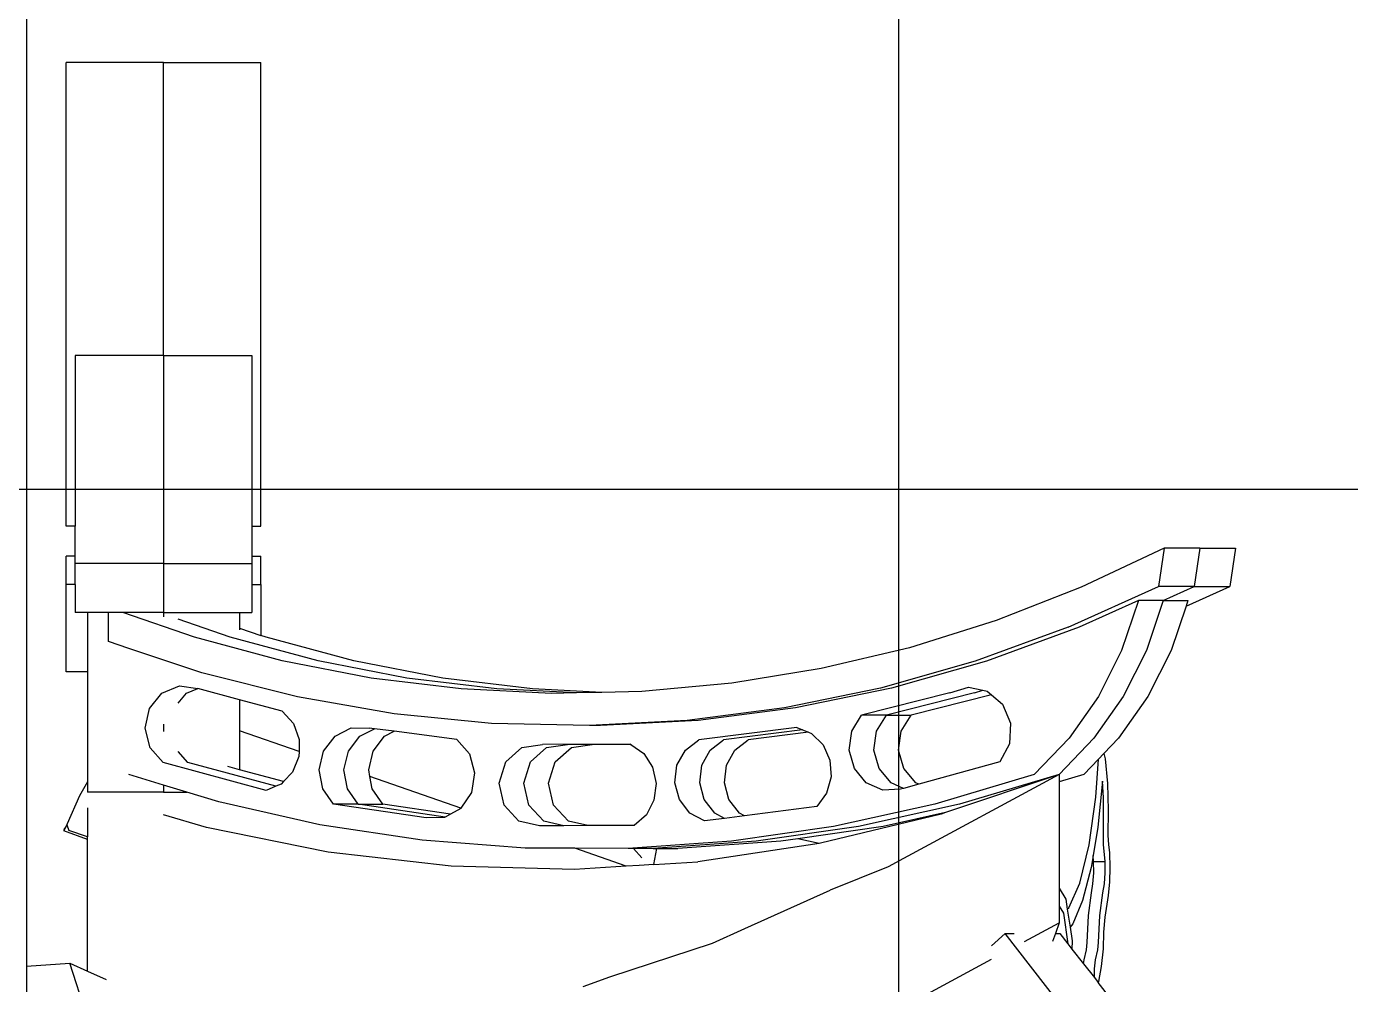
# Model space of a CAD drawing. Extents: x -24961 to 905641, y -154323 to 635957.
# Drawn here: x 438254 to 440038, y -131876 to -130584 of the extents above; entities that cross this region are included whole.
import ezdxf

# ---------------------------------------------------------------- set-up
doc = ezdxf.new("R2010")
doc.units = 0
doc.header["$LTSCALE"] = 1000
doc.header["$MEASUREMENT"] = 0
doc.layers.add('DOTE', color=1, linetype='Continuous')
doc.layers.add('WALL', color=9, linetype='Continuous')

msp = doc.modelspace()

# ---------------------------------------------------------------- linework, layer by layer
for p, q in [((438438.3, -130632.8), (438307.1, -130632.8)), ((438307.1, -131257.9), (438307.1, -130632.8)), ((438438.3, -130632.8), (438569.6, -130632.8)), ((438438.3, -131027.9), (438438.3, -130632.8)), ((438569.6, -131257.9), (438569.6, -130632.8)), ((438438.3, -131027.9), (438319.4, -131027.9)), ((438319.4, -131027.9), (438319.4, -131257.9)), ((438438.3, -131027.9), (438557.3, -131027.9)), ((438438.3, -131027.9), (438438.3, -131308.3)), ((438557.3, -131027.9), (438557.3, -131257.9)), ((438319.4, -131257.9), (438307.1, -131257.9)), ((438319.4, -131298.2), (438319.4, -131257.9)), ((438557.3, -131257.9), (438569.6, -131257.9)), ((438557.3, -131257.9), (438557.3, -131298.2)), ((439787, -131287.4), (439675.4, -131340.2)), ((439787, -131287.4), (439779.4, -131339.1)), ((439835.2, -131287.4), (439787, -131287.4)), ((439835.2, -131287.4), (439827.5, -131339.1)), ((439835.2, -131287.4), (439883.3, -131287.4)), ((439883.3, -131287.4), (439875.7, -131339.1)), ((438307.1, -131336.6), (438307.1, -131298.2)), ((438319.4, -131298.2), (438307.1, -131298.2)), ((438319.4, -131308.3), (438319.4, -131298.2)), ((438438.3, -131308.3), (438319.4, -131308.3)), ((438319.4, -131336.6), (438319.4, -131308.3)), ((438438.3, -131308.3), (438438.3, -131374.3)), ((438438.3, -131308.3), (438557.3, -131308.3)), ((438557.3, -131298.2), (438569.6, -131298.2)), ((438557.3, -131298.2), (438557.3, -131308.3)), ((438557.3, -131308.3), (438557.3, -131336.6)), ((438569.6, -131336.6), (438569.6, -131298.2)), ((438319.4, -131336.6), (438307.1, -131336.6)), ((438307.1, -131454.2), (438307.1, -131336.6)), ((438319.4, -131336.6), (438319.4, -131374.3)), ((438557.3, -131336.6), (438569.6, -131336.6)), ((438557.3, -131336.6), (438557.3, -131374.3)), ((438569.6, -131336.6), (438569.6, -131405.2)), ((439675.4, -131340.2), (439560.9, -131385)), ((439657.6, -131394.1), (439779.4, -131339.1)), ((439827.5, -131339.1), (439779.4, -131339.1)), ((439786, -131357.9), (439827.5, -131339.1)), ((439816.7, -131365.8), (439875.7, -131339.1)), ((439827.5, -131339.1), (439875.7, -131339.1)), ((439752.7, -131357.9), (439672.5, -131394.1)), ((439752.7, -131357.9), (439729.9, -131425.6)), ((439786, -131357.9), (439752.7, -131357.9)), ((439786, -131357.9), (439763.2, -131425.6)), ((439786, -131357.9), (439819.3, -131357.9)), ((439819.3, -131357.9), (439816.7, -131365.8)), ((438335.8, -131374.3), (438319.4, -131374.3)), ((438364.1, -131374.3), (438335.8, -131374.3)), ((438335.8, -131374.3), (438335.8, -131454.2)), ((438364.1, -131413.5), (438364.1, -131374.3)), ((438383.7, -131374.3), (438364.1, -131374.3)), ((438480.2, -131407.6), (438383.7, -131374.3)), ((438438.3, -131374.3), (438383.7, -131374.3)), ((438438.3, -131374.3), (438438.3, -131380)), ((438438.3, -131374.3), (438540.9, -131374.3)), ((438540.9, -131374.3), (438557.3, -131374.3)), ((438540.9, -131374.3), (438540.9, -131395.3)), ((439816.7, -131365.8), (439796.6, -131425.6)), ((438528.4, -131407.6), (438458.3, -131383.4)), ((438540.9, -131395.3), (438540.9, -131397.7)), ((438540.9, -131395.3), (438569.6, -131405.2)), ((439560.9, -131385), (439443.8, -131421.6)), ((439657.6, -131394.1), (439532.6, -131439.9)), ((439672.5, -131394.1), (439547.5, -131439.9)), ((438391.6, -131422.7), (438364.1, -131413.5)), ((438598.5, -131439.3), (438480.2, -131407.6)), ((438646.6, -131439.3), (438528.4, -131407.6)), ((438576.5, -131407.6), (438569.6, -131405.2)), ((438694.8, -131439.3), (438576.5, -131407.6)), ((438490.2, -131455.5), (438391.6, -131422.7)), ((439443.8, -131421.6), (439324.8, -131449.8)), ((439729.9, -131425.6), (439698.7, -131487.4)), ((439763.2, -131425.6), (439732, -131487.4)), ((439796.6, -131425.6), (439765.3, -131487.4)), ((438718.4, -131462.5), (438598.5, -131439.3)), ((438766.5, -131462.5), (438646.6, -131439.3)), ((438814.7, -131462.5), (438694.8, -131439.3)), ((439324.8, -131449.8), (439204.4, -131469.6)), ((439532.6, -131439.9), (439405, -131476.2)), ((439547.5, -131439.9), (439419.8, -131476.2)), ((438335.8, -131454.2), (438307.1, -131454.2)), ((438335.8, -131454.2), (438335.8, -131602.4)), ((438618.8, -131488), (438490.2, -131455.5)), ((438839.5, -131477.2), (438718.4, -131462.5)), ((438887.6, -131477.2), (438766.5, -131462.5)), ((438935.8, -131477.2), (438814.7, -131462.5)), ((438419.4, -131503.5), (438436.1, -131482.9)), ((438436.1, -131482.9), (438459.7, -131473.2)), ((438458.3, -131496.6), (438469.4, -131482.9)), ((438459.7, -131473.2), (438484.5, -131476.7)), ((438469.4, -131482.9), (438484.5, -131476.7)), ((438484.5, -131476.7), (438484.8, -131476.8)), ((438540.9, -131491.7), (438484.8, -131476.8)), ((438961.2, -131483.3), (438839.5, -131477.2)), ((438995.1, -131482.6), (438887.6, -131477.2)), ((439029.1, -131481.9), (438935.8, -131477.2)), ((438995.1, -131482.6), (438961.2, -131483.3)), ((439029.1, -131481.9), (438995.1, -131482.6)), ((439083, -131480.8), (439029.1, -131481.9)), ((439204.4, -131469.6), (439083, -131480.8)), ((439405, -131476.2), (439275.4, -131502.9)), ((439419.8, -131476.2), (439290.2, -131502.9)), ((439498.3, -131482.3), (439379.4, -131512.4)), ((439531.6, -131482.3), (439412.8, -131512.4)), ((439554.4, -131485), (439446.1, -131512.4)), ((439498.3, -131482.3), (439523.3, -131474.7)), ((439523.3, -131474.7), (439542.8, -131478.9)), ((439531.6, -131482.3), (439542.8, -131478.9)), ((439542.8, -131478.9), (439548.8, -131480.2)), ((439548.8, -131480.2), (439554.4, -131485)), ((439554.4, -131485), (439569.2, -131497.7)), ((438413.8, -131530.1), (438419.4, -131503.5)), ((438540.9, -131491.7), (438540.9, -131533.6)), ((438598.4, -131507), (438540.9, -131491.7)), ((438749.1, -131510.7), (438618.8, -131488)), ((439275.4, -131502.9), (439144.3, -131519.7)), ((439290.2, -131502.9), (439159.1, -131519.7)), ((439569.2, -131497.7), (439580, -131523.2)), ((439698.7, -131487.4), (439659.1, -131543.5)), ((439732, -131487.4), (439692.5, -131543.5)), ((439765.3, -131487.4), (439725.8, -131543.5)), ((438598.4, -131507), (438613.4, -131523.6)), ((438880.5, -131523.6), (438749.1, -131510.7)), ((439144.3, -131519.7), (439012.5, -131526.6)), ((439159.1, -131519.7), (439027.3, -131526.6)), ((439366.1, -131534), (439379.4, -131512.4)), ((439412.8, -131512.4), (439379.4, -131512.4)), ((439399.5, -131534), (439412.8, -131512.4)), ((439412.8, -131512.4), (439446.1, -131512.4)), ((439432.8, -131534), (439446.1, -131512.4)), ((438420.5, -131556.5), (438413.8, -131530.1)), ((438438.3, -131524.6), (438438.3, -131534.7)), ((438621, -131561.7), (438540.9, -131533.6)), ((438540.9, -131533.6), (438540.9, -131586.1)), ((438613.4, -131523.6), (438621.2, -131545.2)), ((438654.2, -131560.9), (438669.6, -131540.8)), ((438669.6, -131540.8), (438691.5, -131529.8)), ((438687.5, -131560.9), (438702.9, -131540.8)), ((438691.5, -131529.8), (438715.7, -131530)), ((438702.9, -131540.8), (438722.6, -131530.9)), ((438722.6, -131530.9), (438715.7, -131530)), ((438720.9, -131560.9), (438736.3, -131540.8)), ((438749.2, -131534.3), (438722.6, -131530.9)), ((438736.3, -131540.8), (438749.2, -131534.3)), ((438833.7, -131545.2), (438749.2, -131534.3)), ((439012.5, -131526.6), (438880.5, -131523.6)), ((439027.3, -131526.6), (439012.5, -131526.6)), ((439292, -131529.1), (439159.8, -131545.9)), ((439299.9, -131532.3), (439193.2, -131545.9)), ((439307.8, -131535.6), (439226.5, -131545.9)), ((439292, -131529.1), (439299.9, -131532.3)), ((439299.9, -131532.3), (439307.8, -131535.6)), ((439307.8, -131535.6), (439311.8, -131537.2)), ((439311.8, -131537.2), (439327.4, -131552.6)), ((439362.6, -131559.6), (439366.1, -131534)), ((439395.9, -131559.6), (439399.5, -131534)), ((439429.3, -131559.6), (439432.8, -131534)), ((439580, -131523.2), (439578.8, -131551.3)), ((438438, -131576.3), (438420.5, -131556.5)), ((438621.2, -131545.2), (438621, -131561.7)), ((438833.7, -131545.2), (438850.6, -131564.7)), ((438899.8, -131575.6), (438921.5, -131556.2)), ((438921.5, -131556.2), (438949.4, -131552.3)), ((438933.1, -131575.6), (438954.8, -131556.2)), ((439068.1, -131551.8), (438949.4, -131552.3)), ((438954.8, -131556.2), (438982.8, -131552.3)), ((438966.4, -131575.6), (438988.2, -131556.2)), ((439068.3, -131551.9), (438982.8, -131552.3)), ((438988.2, -131556.2), (439016.1, -131552.3)), ((439068.5, -131552.1), (439016.1, -131552.3)), ((439068.1, -131551.8), (439068.3, -131551.9)), ((439068.3, -131551.9), (439068.5, -131552.1)), ((439068.5, -131552.1), (439085.6, -131564.3)), ((439141.9, -131559.7), (439159.8, -131545.9)), ((439175.2, -131559.7), (439193.2, -131545.9)), ((439208.6, -131559.7), (439226.5, -131545.9)), ((439327.4, -131552.6), (439336.7, -131573.1)), ((439578.8, -131551.3), (439565.9, -131575.7)), ((439659.1, -131543.5), (439612.2, -131592.6)), ((439692.5, -131543.5), (439645.6, -131592.6)), ((439725.8, -131543.5), (439706.1, -131564.1)), ((438576.8, -131614), (438438, -131576.3)), ((438471.3, -131576.3), (438458.3, -131561.5)), ((438589.9, -131608.5), (438471.3, -131576.3)), ((438620.9, -131568.3), (438612.3, -131589.6)), ((438621, -131561.7), (438620.9, -131568.3)), ((438648.3, -131586.2), (438654.2, -131560.9)), ((438681.6, -131586.2), (438687.5, -131560.9)), ((438715, -131586.2), (438720.9, -131560.9)), ((438850.6, -131564.7), (438857.7, -131590.3)), ((438890.8, -131604.4), (438899.8, -131575.6)), ((438924.2, -131604.4), (438933.1, -131575.6)), ((438957.5, -131604.4), (438966.4, -131575.6)), ((439085.6, -131564.3), (439097.5, -131582.9)), ((439130.5, -131580), (439141.9, -131559.7)), ((439163.9, -131580), (439175.2, -131559.7)), ((439197.2, -131580), (439208.6, -131559.7)), ((439336.7, -131573.1), (439338.3, -131595.9)), ((439369.6, -131584.5), (439362.6, -131559.6)), ((439402.9, -131584.5), (439395.9, -131559.6)), ((439436.2, -131584.5), (439429.3, -131559.6)), ((439565.9, -131575.7), (439456.7, -131605.7)), ((439698.7, -131571.8), (439678.9, -131592.6)), ((439695.3, -131622.9), (439698.7, -131571.8)), ((439706.1, -131564.1), (439698.7, -131571.8)), ((439706.1, -131564.1), (439707.5, -131571.4)), ((439707.5, -131571.4), (439710.8, -131604.6)), ((438438.3, -131606.9), (438391.6, -131592.7)), ((438540.9, -131586.1), (438525, -131581.8)), ((438600.1, -131602.2), (438540.9, -131586.1)), ((438612.3, -131589.6), (438600.1, -131602.2)), ((438653, -131611.8), (438648.3, -131586.2)), ((438686.4, -131611.8), (438681.6, -131586.2)), ((438716.6, -131595.2), (438715, -131586.2)), ((438857.7, -131590.3), (438853.5, -131616.6)), ((439097.5, -131582.9), (439102.4, -131604.9)), ((439127.7, -131603.6), (439130.5, -131580)), ((439161.1, -131603.6), (439163.9, -131580)), ((439194.4, -131603.6), (439197.2, -131580)), ((439385.7, -131603.7), (439369.6, -131584.5)), ((439419, -131603.7), (439402.9, -131584.5)), ((439645.6, -131592.6), (439435.9, -131705.7)), ((439452.3, -131603.7), (439436.2, -131584.5)), ((439612.2, -131592.6), (439478.1, -131632.5)), ((439645.6, -131592.6), (439492.5, -131644)), ((439645.6, -131592.6), (439511.4, -131632.5)), ((439678.9, -131592.6), (439645.6, -131602.5)), ((439645.6, -131592.6), (439645.6, -131602.5)), ((438335.8, -131602.4), (438325.1, -131621.4)), ((438335.8, -131602.4), (438335.8, -131616.5)), ((438438.3, -131606.9), (438438.3, -131616.5)), ((438469.8, -131616.5), (438438.3, -131606.9)), ((438589.9, -131608.5), (438576.8, -131614)), ((438596.8, -131605.6), (438589.9, -131608.5)), ((438600.1, -131602.2), (438596.8, -131605.6)), ((438667.5, -131632.7), (438653, -131611.8)), ((438700.9, -131632.7), (438686.4, -131611.8)), ((438839, -131638.1), (438716.6, -131595.2)), ((438719.7, -131611.8), (438716.6, -131595.2)), ((438734.2, -131632.7), (438719.7, -131611.8)), ((438897.4, -131634), (438890.8, -131604.4)), ((438930.8, -131634), (438924.2, -131604.4)), ((438964.1, -131634), (438957.5, -131604.4)), ((439102.4, -131604.9), (439099.5, -131627.3)), ((439133.9, -131626.4), (439127.7, -131603.6)), ((439167.2, -131626.4), (439161.1, -131603.6)), ((439200.6, -131626.4), (439194.4, -131603.6)), ((439338.3, -131595.9), (439332.1, -131617.7)), ((439407.8, -131613.7), (439385.7, -131603.7)), ((439436, -131611.3), (439419, -131603.7)), ((439436, -131611.3), (439431.8, -131612.5)), ((439456.7, -131605.7), (439436, -131611.3)), ((439456.7, -131605.7), (439452.3, -131603.7)), ((439645.6, -131602.5), (439645.6, -131745.6)), ((439703.9, -131601.5), (439697.6, -131663.5)), ((439705.3, -131623.8), (439703.9, -131601.5)), ((439710.8, -131604.6), (439711.9, -131640.7)), ((438325.1, -131621.4), (438308.4, -131659)), ((438438.3, -131616.5), (438335.8, -131616.5)), ((438438.3, -131616.5), (438469.8, -131616.5)), ((438512.9, -131629.6), (438469.8, -131616.5)), ((438649.1, -131660.4), (438512.9, -131629.6)), ((438853.5, -131616.6), (438839, -131638.1)), ((439099.5, -131627.3), (439089.2, -131647)), ((439148, -131644.6), (439133.9, -131626.4)), ((439181.3, -131644.6), (439167.2, -131626.4)), ((439214.7, -131644.6), (439200.6, -131626.4)), ((439332.1, -131617.7), (439318.8, -131635.5)), ((439431.8, -131612.5), (439407.8, -131613.7)), ((439686.2, -131687.5), (439695.3, -131622.9)), ((439705.5, -131686.8), (439705.3, -131623.8)), ((438335.8, -131637.3), (438335.8, -131676.7)), ((438496.5, -131664.1), (438438.2, -131646.8)), ((438792.2, -131650.9), (438667.5, -131632.7)), ((438700.9, -131632.7), (438667.5, -131632.7)), ((438818.1, -131649.9), (438700.9, -131632.7)), ((438700.9, -131632.7), (438734.2, -131632.7)), ((438825, -131646), (438734.2, -131632.7)), ((438825, -131646), (438818.1, -131649.9)), ((438838.9, -131638.2), (438825, -131646)), ((438839, -131638.1), (438838.9, -131638.2)), ((438917.5, -131655.3), (438897.4, -131634)), ((438950.9, -131655.3), (438930.8, -131634)), ((438984.2, -131655.3), (438964.1, -131634)), ((439089.2, -131647), (439072.9, -131661.2)), ((439167.7, -131655.2), (439148, -131644.6)), ((439194.5, -131651.7), (439181.3, -131644.6)), ((439221.4, -131648.2), (439214.7, -131644.6)), ((439318.8, -131635.5), (439221.4, -131648.2)), ((439486.5, -131646), (439323.9, -131685.3)), ((439478.1, -131632.5), (439341.7, -131662.5)), ((439511.4, -131632.5), (439375.1, -131662.5)), ((439492.5, -131644), (439408.4, -131662.5)), ((439492.5, -131644), (439486.5, -131646)), ((439711.9, -131640.7), (439711.4, -131674.8)), ((438307, -131662), (438303.9, -131666.9)), ((438307, -131662), (438304.5, -131667.1)), ((438308.4, -131659), (438307, -131662)), ((438308.4, -131659), (438307.8, -131660.4)), ((438307.8, -131660.4), (438310.9, -131668)), ((438660.2, -131697.4), (438496.5, -131664.1)), ((438786.9, -131681.1), (438649.1, -131660.4)), ((438816.9, -131650.5), (438792.2, -131650.9)), ((438818.1, -131649.9), (438816.9, -131650.5)), ((438945, -131661.8), (438917.5, -131655.3)), ((438977.8, -131661.6), (438945, -131661.8)), ((438977.8, -131661.6), (438950.9, -131655.3)), ((439010.5, -131661.5), (438977.8, -131661.6)), ((439010.5, -131661.5), (438984.2, -131655.3)), ((439072.9, -131661.2), (439010.5, -131661.5)), ((439194.5, -131651.7), (439167.7, -131655.2)), ((439221.4, -131648.2), (439194.5, -131651.7)), ((439341.7, -131662.5), (439203.8, -131682.4)), ((439375.1, -131662.5), (439237.1, -131682.4)), ((439408.4, -131662.5), (439293.3, -131679.1)), ((439697.6, -131663.5), (439691.3, -131701.7)), ((438304.5, -131667.1), (438303.9, -131666.9)), ((438304.5, -131667.1), (438303.9, -131668.5)), ((438335.8, -131680.2), (438303.9, -131668.5)), ((438335.8, -131676.7), (438310.9, -131668)), ((438335.8, -131680.2), (438335.8, -131676.7)), ((438335.8, -131857.5), (438335.8, -131680.2)), ((438925.8, -131691.8), (438786.9, -131681.1)), ((439203.8, -131682.4), (439064.9, -131692.2)), ((439237.1, -131682.4), (439098.3, -131692.2)), ((439270.5, -131682.4), (439131.6, -131692.2)), ((439293.3, -131679.1), (439270.5, -131682.4)), ((439322.2, -131685.5), (439293.3, -131679.1)), ((439711.4, -131674.8), (439712, -131687.1)), ((438825.9, -131716.3), (438660.2, -131697.4)), ((438992.7, -131691.9), (438925.8, -131691.8)), ((439061.9, -131716.2), (438992.7, -131691.9)), ((439064.9, -131692.2), (438992.7, -131691.9)), ((439071.9, -131692.2), (439064.9, -131692.2)), ((439071.9, -131692.2), (439082.9, -131704.8)), ((439098.3, -131692.2), (439071.9, -131692.2)), ((439098.3, -131692.2), (439103.4, -131692.2)), ((439099.3, -131713.7), (439103.4, -131692.2)), ((439103.4, -131692.2), (439131.6, -131692.2)), ((439322.2, -131685.5), (439158.8, -131710.2)), ((439323.9, -131685.3), (439322.2, -131685.5)), ((439673.7, -131739), (439686.2, -131687.5)), ((439707.6, -131709.8), (439705.5, -131686.8)), ((439712, -131687.1), (439713.4, -131698.1)), ((439713.4, -131698.1), (439714, -131717.7)), ((438992.5, -131720.5), (438825.9, -131716.3)), ((439061.9, -131716.2), (438992.5, -131720.5)), ((439079.6, -131715.1), (439061.9, -131716.2)), ((439099.3, -131713.9), (439079.6, -131715.1)), ((439099.3, -131713.9), (439158.8, -131710.2)), ((439099.3, -131713.9), (439099.3, -131713.7)), ((439415.1, -131717.2), (439337.1, -131748.4)), ((439435.9, -131705.7), (439415.1, -131717.2)), ((439688.6, -131718), (439677.3, -131762.5)), ((439691.3, -131701.7), (439688.6, -131718)), ((439692.1, -131709.8), (439691.3, -131701.7)), ((439692.1, -131709.8), (439707.6, -131709.8)), ((439692.2, -131725.1), (439692.1, -131709.8)), ((439707.7, -131725.1), (439707.6, -131709.8)), ((439714, -131717.7), (439713.5, -131737.3)), ((439691.2, -131739.8), (439692.2, -131725.1)), ((439706.6, -131739.8), (439707.7, -131725.1)), ((439221.9, -131800), (439337.1, -131748.4)), ((439645.6, -131745.6), (439654.6, -131760.5)), ((439645.6, -131745.6), (439645.6, -131770.2)), ((439658.5, -131772.4), (439673.7, -131739)), ((439685.1, -131782.5), (439689.1, -131752.1)), ((439689.1, -131752.1), (439691.2, -131739.8)), ((439700.6, -131782.5), (439704.6, -131752.1)), ((439704.6, -131752.1), (439706.6, -131739.8)), ((439713.5, -131737.3), (439711.9, -131755.6)), ((439645.6, -131770.2), (439651.3, -131779.6)), ((439645.6, -131770.2), (439645.6, -131792.6)), ((439654.6, -131760.5), (439656.6, -131774)), ((439656.6, -131774), (439658.5, -131772.4)), ((439677.3, -131762.5), (439663.9, -131793.9)), ((439711.9, -131755.6), (439707.2, -131784.8)), ((439651.3, -131779.6), (439657.5, -131820.8)), ((439656.6, -131774), (439660.3, -131798.3)), ((439683.3, -131819.2), (439685.1, -131782.5)), ((439698.8, -131819.2), (439700.6, -131782.5)), ((439707.2, -131784.8), (439705.6, -131805)), ((439178.5, -131819.9), (439221.9, -131800)), ((439572.7, -131807.1), (439554.6, -131823.6)), ((439644.4, -131898.9), (439572.7, -131807.1)), ((439572.7, -131807.1), (439585.2, -131807.1)), ((439599.1, -131817.7), (439645.6, -131792.6)), ((439640.6, -131807.1), (439636.9, -131817.7)), ((439645.6, -131792.6), (439640.6, -131807.1)), ((439640.6, -131807.1), (439646.8, -131807.1)), ((439646.8, -131807.1), (439657.5, -131820.8)), ((439663.9, -131793.9), (439660.3, -131798.3)), ((439660.3, -131798.3), (439663, -131816.7)), ((439705.6, -131805), (439704.8, -131827.4)), ((439039.8, -131865.1), (439178.5, -131819.9)), ((439657.5, -131820.8), (439662.9, -131827.8)), ((439663, -131816.7), (439662.9, -131827.8)), ((439682.3, -131828.8), (439683.3, -131819.2)), ((439697.8, -131828.8), (439698.8, -131819.2)), ((439435.9, -131905.7), (439554.6, -131841.7)), ((439662.9, -131827.8), (439678.7, -131848)), ((439678.7, -131848), (439679.3, -131842.6)), ((439679.3, -131842.6), (439682.3, -131828.8)), ((439693.4, -131854.6), (439694.8, -131842.6)), ((439694.8, -131842.6), (439697.8, -131828.8)), ((439704.8, -131827.4), (439702.4, -131851.3)), ((438253.6, -131850.8), (438312, -131846.9)), ((438354.4, -131977.6), (438312, -131846.9)), ((438312, -131846.9), (438335.8, -131857.5)), ((438335.8, -131857.5), (438361, -131868.8)), ((439678.7, -131848), (439693.1, -131866.4)), ((439693.1, -131866.4), (439693.4, -131854.6)), ((439702.4, -131851.3), (439698.8, -131871.7)), ((439004.1, -131878.2), (439039.8, -131865.1)), ((439693.1, -131866.4), (439698.4, -131873.1)), ((439698.8, -131871.7), (439698.4, -131873.1)), ((439718.4, -131898.9), (439698.4, -131873.1))]:
    msp.add_line(p, q)
at = {"layer": 'DOTE'}
for p, q in [((439429.4, -148961.4), (439429.4, -125705.9)), ((393730.1, -131207.9), (442830.8, -131207.9))]:
    msp.add_line(p, q, dxfattribs=at)
at = {"layer": 'WALL'}
msp.add_line((438253.6, -129507.9), (438253.6, -148107.9), dxfattribs=at)

doc.saveas('drawing.dxf')
